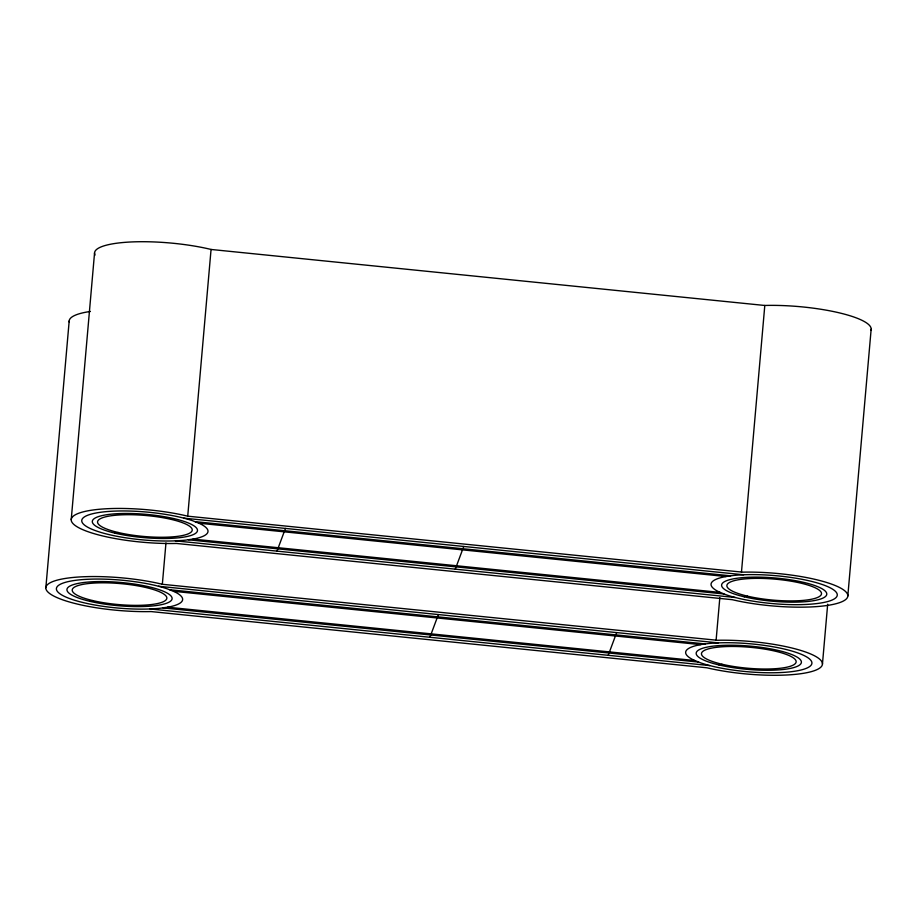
<?xml version="1.0" encoding="UTF-8"?>
<svg xmlns="http://www.w3.org/2000/svg" width="917" height="917" viewBox="0 0 917 917"><rect width="100%" height="100%" fill="white"/><g stroke="black" fill="none" stroke-linecap="round" stroke-linejoin="round"><path stroke-width="1.38" d="M45.85 587.717L69.188 320.984M71.228 519.607L94.554 252.886M162.343 584.289L161.346 584.037A73.933 16.38 5 0 0 87.917 576.61L83.63 576.747A73.933 16.38 5 0 0 73.784 603.18L77.658 604.143A73.933 16.38 5 0 0 151.087 611.57L706.95 667.794A73.933 16.38 5 0 0 822.217 665.169A73.933 16.38 5 0 0 717.209 640.272L162.343 584.289L165.966 542.921M187.721 516.179L186.713 515.927A73.933 16.38 5 0 0 71.457 518.552A73.933 16.38 5 0 0 176.454 543.46L732.328 599.695A73.933 16.38 5 0 0 805.745 607.111L810.032 606.985A73.933 16.38 5 0 0 819.878 580.553L816.004 579.59A73.933 16.38 5 0 0 742.575 572.162L187.721 516.179L211.059 249.458L210.05 249.206A73.933 16.38 5 0 0 130.26 242.008A73.933 16.38 5 0 0 95.047 255.075M716.097 640.307L719.845 597.517M741.463 572.197L764.801 305.476L765.913 305.43A73.933 16.38 5 0 1 839.342 312.857L843.216 313.82A73.933 16.38 5 0 1 870.921 330.338M822.446 664.114L827.684 604.211M847.812 596.016L871.15 329.283M276.991 551.128L285.451 528.421M429.913 637.269L438.372 614.562M455.291 569.159L463.75 546.463M608.212 655.3L616.671 632.604M211.059 249.458L764.801 305.476M183.881 518.151L743.618 574.776M195.138 521.647L730.666 575.819M198.909 523.206L726.046 576.529M192.983 539.093L720.132 592.416M188.375 539.804L723.903 593.975M175.422 540.847L735.159 597.471M158.503 586.25L718.24 642.874M169.771 589.746L705.288 643.917M173.531 591.305L700.68 644.628M167.616 607.203L694.754 660.527M162.997 607.914L698.525 662.085M150.044 608.957L709.792 665.582M69.268 322.073A73.933 16.38 5 0 1 90.405 311.459M194.381 538.841L185.784 540.113A63.365 14.042 5 0 1 175.617 540.847L171.949 540.961A63.365 14.042 5 0 1 81.945 519.618A63.365 14.042 5 0 1 180.729 517.371L184.053 518.197A63.365 14.042 5 0 1 192.96 520.856L200.021 523.71A63.365 14.042 5 0 1 194.381 538.841M169.003 606.951L160.406 608.223A63.365 14.042 5 0 1 150.239 608.945L146.571 609.071A63.365 14.042 5 0 1 83.642 602.698L80.318 601.873A63.365 14.042 5 0 1 88.766 579.223L92.434 579.108A63.365 14.042 5 0 1 155.363 585.47L158.687 586.295A63.365 14.042 5 0 1 167.593 588.955L174.643 591.809A63.365 14.042 5 0 1 169.003 606.951M727.33 576.3L724.659 576.782A63.365 14.042 5 0 0 719.02 591.912L726.081 594.766A63.365 14.042 5 0 0 734.987 597.426L738.3 598.251A63.365 14.042 5 0 0 801.229 604.624L804.908 604.498A63.365 14.042 5 0 0 813.345 581.848L810.02 581.023A63.365 14.042 5 0 0 747.091 574.661L743.423 574.776A63.365 14.042 5 0 0 733.256 575.509L727.33 576.3M701.952 644.399L699.281 644.88A63.365 14.042 5 0 0 693.642 660.022L700.703 662.876A63.365 14.042 5 0 0 709.609 665.536L712.933 666.361A63.365 14.042 5 0 0 811.717 664.114A63.365 14.042 5 0 0 721.725 642.771L718.045 642.886A63.365 14.042 5 0 0 707.878 643.608L701.952 644.399M89.625 601.265A52.796 11.703 5 0 0 171.938 599.397A52.796 11.703 5 0 0 96.95 581.607A52.796 11.703 5 0 0 89.625 601.265M92.606 600.543A47.524 10.534 5 0 0 166.699 598.858A47.524 10.534 5 0 0 99.196 582.857A47.524 10.534 5 0 0 92.606 600.543M718.905 664.928A52.796 11.703 5 0 0 801.229 663.048A52.796 11.703 5 0 0 726.23 645.259A52.796 11.703 5 0 0 718.905 664.928M721.897 664.206A47.524 10.534 5 0 0 795.99 662.521A47.524 10.534 5 0 0 728.488 646.508A47.524 10.534 5 0 0 721.897 664.206M744.283 596.818A52.796 11.703 5 0 0 826.607 594.95A52.796 11.703 5 0 0 751.608 577.16A52.796 11.703 5 0 0 744.283 596.818M747.263 596.096A47.524 10.534 5 0 0 821.357 594.411A47.524 10.534 5 0 0 753.854 578.409A47.524 10.534 5 0 0 747.263 596.096M114.992 533.155A52.796 11.703 5 0 0 197.315 531.287A52.796 11.703 5 0 0 122.316 513.497A52.796 11.703 5 0 0 114.992 533.155M117.984 532.445A47.524 10.534 5 0 0 192.077 530.76A47.524 10.534 5 0 0 124.574 514.746A47.524 10.534 5 0 0 117.984 532.445"/></g></svg>
